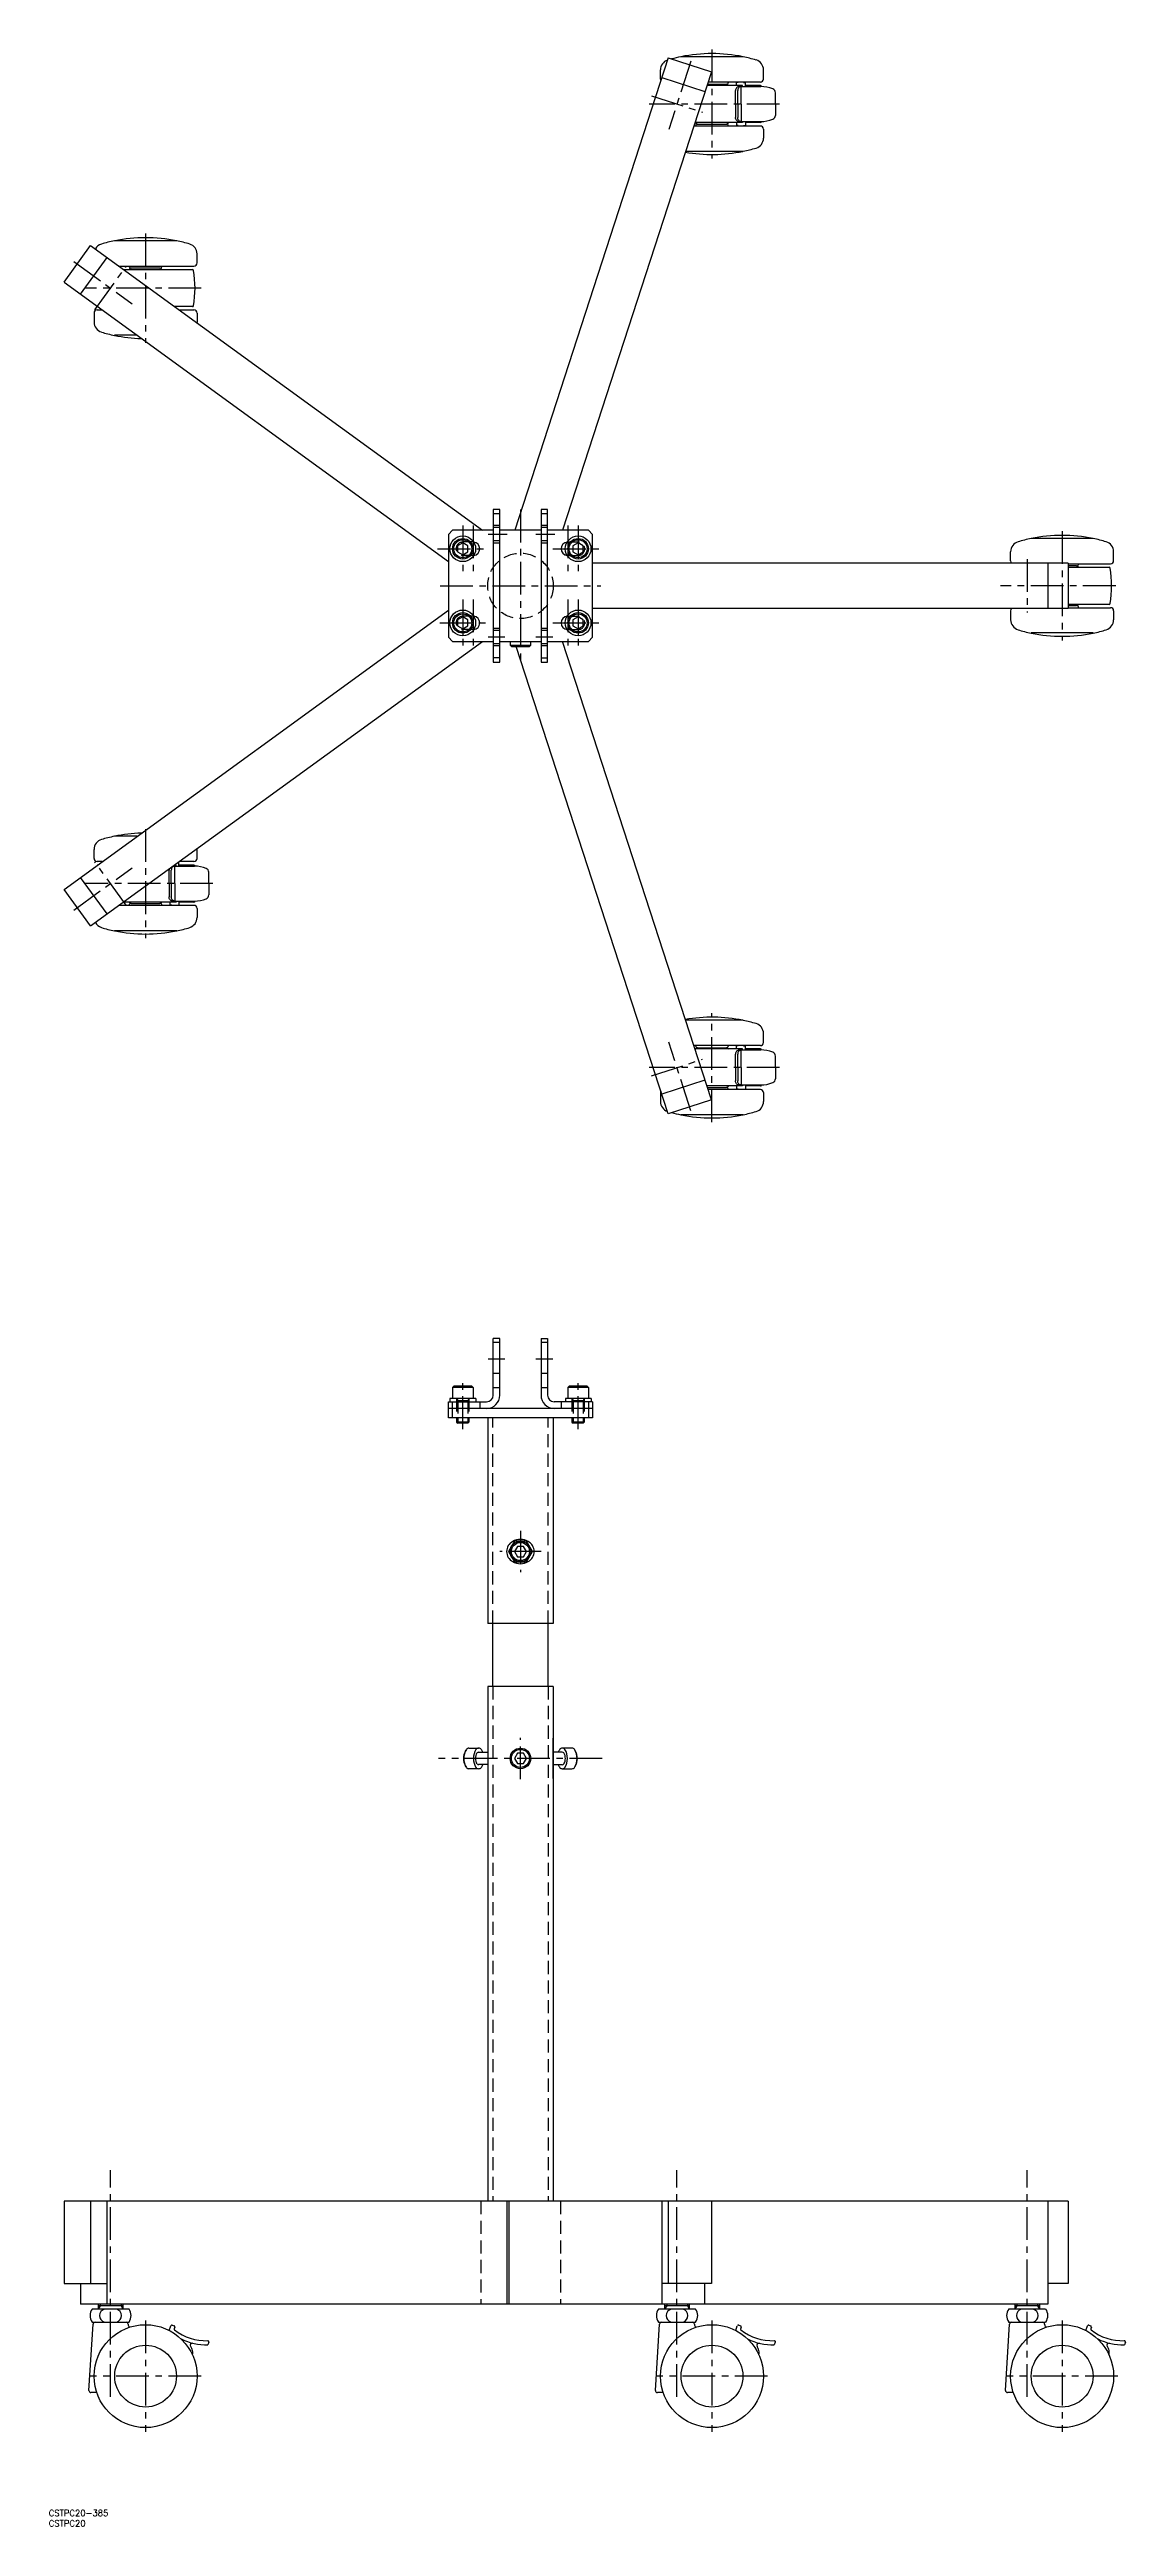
# Model space of a CAD drawing. Extents: x 0 to 1216, y -8 to 1195.
# Drawn here: x 0 to 523, y -8 to 1195 of the extents above; entities that cross this region are included whole.
import ezdxf

# ---------------------------------------------------------------- set-up
doc = ezdxf.new("R2010")
doc.units = 0
doc.header["$LTSCALE"] = 0.5
doc.linetypes.add('CENTER', pattern=[50.8, 31.75, -6.35, 6.35, -6.35])
doc.linetypes.add('DASHED', pattern=[19.05, 12.7, -6.35])
doc.layers.get('0').update_dxf_attribs({"linetype": 'CONTINUOUS'})
doc.layers.add('CENTER', color=1, linetype='CENTER')
doc.styles.get("Standard").update_dxf_attribs({"font": 'txt.shx', "height": 10, "bigfont": 'bigfont.shx'})

# ---------------------------------------------------------------- blocks, each defined once
blk = doc.blocks.new('*U93')
at = {"color": 7, "linetype": 'CONTINUOUS'}
blk.add_text('CSTPC20-385', height=3, dxfattribs=at).set_placement((0, -3))
blk = doc.blocks.new('*U94')
at = {"color": 7, "linetype": 'CONTINUOUS'}
blk.add_text('CSTPC20', height=3, dxfattribs=at).set_placement((0, -8))

msp = doc.modelspace()

# ---------------------------------------------------------------- linework, layer by layer
at = {"color": 7, "linetype": 'CONTINUOUS'}
for p, q in [((337.1, 1191.4), (306.9, 1191.4)), ((307, 1191.4), (307, 1191.5)), ((337, 1191.5), (337, 1191.4)), ((300.8, 1190.9), (226.2, 961.5)), ((321.7, 1184.1), (249.4, 961.5)), ((297, 1180.6), (297, 1185.1)), ((297.7, 1181.4), (318.6, 1174.6)), ((297.7, 1181.4), (318.6, 1174.6)), ((300.8, 1190.9), (321.7, 1184.1)), ((345.5, 1179.1), (320.1, 1179.1)), ((333.9, 1177.5), (333.9, 1179)), ((334.7, 1179), (333.9, 1179)), ((334.7, 1179), (334.7, 1179.1)), ((337.3, 1179), (337.3, 1179.1)), ((337.3, 1179), (338.2, 1179)), ((338.2, 1177), (338.2, 1179)), ((347, 1180.6), (347, 1185.1)), ((336.8, 1177.5), (319.5, 1177.5)), ((319.7, 1178.1), (329, 1178.1)), ((333.4, 1168.5), (333.4, 1175)), ((333.4, 1168.5), (333.4, 1162)), ((334.5, 1168.5), (334.5, 1175)), ((334.5, 1168.5), (334.5, 1162)), ((335.1, 1177), (345.7, 1177)), ((336.2, 1168.5), (336.2, 1177)), ((336.2, 1168.5), (336.2, 1160)), ((336.8, 1177), (336.8, 1177.5)), ((345.5, 1177.5), (338.2, 1177.5)), ((343.4, 1177.5), (343.4, 1177)), ((345.2, 1177), (345.2, 1177.5)), ((352.8, 1168.5), (352.8, 1174)), ((352.8, 1168.5), (352.8, 1163)), ((345.5, 1157.8), (313.1, 1157.8)), ((336.8, 1159.5), (313.7, 1159.5)), ((315, 1158.8), (329, 1158.8)), ((333.9, 1159.5), (333.9, 1158)), ((334.7, 1158), (333.9, 1158)), ((334.7, 1158), (334.7, 1157.8)), ((335.1, 1160), (345.7, 1160)), ((336.8, 1160), (336.8, 1159.5)), ((337.3, 1158), (337.3, 1157.8)), ((337.3, 1158), (338.2, 1158)), ((338.2, 1160), (338.2, 1158)), ((345.5, 1159.5), (338.2, 1159.5)), ((343.4, 1159.5), (343.4, 1160)), ((345.2, 1160), (345.2, 1159.5)), ((347, 1156.3), (347, 1151.9)), ((337.1, 1145.5), (309.1, 1145.5)), ((337, 1145.5), (337, 1145.5)), ((7.4, 1082), (20.3, 1099.8)), ((20.3, 1099.8), (210.6, 961.5)), ((62.1, 1102.1), (31.9, 1102.1)), ((32, 1102.1), (32, 1102.1)), ((62, 1102.1), (62, 1102.1)), ((72, 1091.3), (72, 1095.7)), ((15.4, 1076.1), (28.4, 1093.9)), ((34.1, 1089.8), (70.5, 1089.8)), ((36.3, 1088.1), (69.8, 1088.1)), ((54, 1088.8), (40, 1088.8)), ((7.4, 1082), (194, 946.4)), ((22, 1067), (22, 1062.6)), ((23.7, 1070.1), (23.5, 1070.1)), ((23.5, 1068.5), (25.9, 1068.5)), ((69.8, 1070.1), (61.1, 1070.1)), ((63.4, 1068.5), (70.5, 1068.5)), ((72, 1067), (72, 1062.6)), ((42.9, 1056.2), (31.9, 1056.2)), ((32, 1056.2), (32, 1056.1)), ((215.8, 971.5), (215.8, 897.5)), ((219, 971.5), (215.8, 971.5)), ((219, 969.5), (215.8, 969.5)), ((219, 963.8), (215.8, 963.8)), ((219, 962.8), (215.8, 962.8)), ((219, 897.5), (219, 971.5)), ((239, 971.5), (239, 897.5)), ((242.2, 971.5), (239, 971.5)), ((242.2, 969.5), (239, 969.5)), ((242.2, 963.8), (239, 963.8)), ((242.2, 962.8), (239, 962.8)), ((242.2, 897.5), (242.2, 971.5)), ((196, 961.5), (194, 959.5)), ((194, 959.5), (194, 909.5)), ((215.8, 961.5), (196, 961.5)), ((201, 955.4), (198.5, 954)), ((198.5, 954), (198.5, 951.1)), ((198.5, 951.1), (201, 949.6)), ((203.5, 954), (201, 955.4)), ((201, 949.6), (203.5, 951.1)), ((203.5, 951.1), (203.5, 954)), ((219, 956.3), (215.8, 956.3)), ((219, 955.3), (215.8, 955.3)), ((239, 961.5), (219, 961.5)), ((242.2, 956.3), (239, 956.3)), ((242.2, 955.3), (239, 955.3)), ((262, 961.5), (242.2, 961.5)), ((257, 955.4), (254.5, 954)), ((254.5, 954), (254.5, 951.1)), ((254.5, 951.1), (257, 949.6)), ((259.5, 954), (257, 955.4)), ((257, 949.6), (259.5, 951.1)), ((259.5, 951.1), (259.5, 954)), ((262, 961.5), (264, 959.5)), ((264, 909.5), (264, 959.5)), ((467, 946.7), (467, 951.1)), ((507.1, 957.5), (476.9, 957.5)), ((477, 957.5), (477, 957.5)), ((507, 957.5), (507, 957.5)), ((517, 946.7), (517, 951.1)), ((495, 945.5), (264, 945.5)), ((485, 945.5), (485, 923.5)), ((485, 945.5), (485, 923.5)), ((485, 945.5), (485, 923.5)), ((495, 945.5), (495, 923.5)), ((495, 945.2), (515.5, 945.2)), ((499, 944.2), (495, 944.2)), ((495, 943.5), (514.8, 943.5)), ((7.4, 787.1), (194, 922.7)), ((201, 919.4), (198.5, 918)), ((198.5, 918), (198.5, 915.1)), ((198.5, 915.1), (201, 913.6)), ((203.5, 918), (201, 919.4)), ((201, 913.6), (203.5, 915.1)), ((203.5, 915.1), (203.5, 918)), ((257, 919.4), (254.5, 918)), ((254.5, 918), (254.5, 915.1)), ((254.5, 915.1), (257, 913.6)), ((259.5, 918), (257, 919.4)), ((257, 913.6), (259.5, 915.1)), ((259.5, 915.1), (259.5, 918)), ((495, 923.5), (264, 923.5)), ((467, 922.4), (467, 918)), ((514.8, 925.5), (495, 925.5)), ((495, 924.9), (499, 924.9)), ((495, 923.9), (515.5, 923.9)), ((517, 922.4), (517, 918)), ((20.3, 769.3), (210.6, 907.5)), ((194, 909.5), (196, 907.5)), ((196, 907.5), (215.8, 907.5)), ((219, 913.8), (215.8, 913.8)), ((219, 912.8), (215.8, 912.8)), ((219, 906.3), (215.8, 906.3)), ((219, 905.3), (215.8, 905.3)), ((219, 907.5), (239, 907.5)), ((224, 907.5), (224, 905.7)), ((224, 905.7), (224.6, 905.1)), ((224, 905.7), (234, 905.7)), ((224.6, 905.1), (233.4, 905.1)), ((300.8, 678.1), (227, 905.1)), ((233.4, 905.1), (234, 905.7)), ((234, 905.7), (234, 907.5)), ((242.2, 913.8), (239, 913.8)), ((242.2, 912.8), (239, 912.8)), ((242.2, 906.3), (239, 906.3)), ((242.2, 905.3), (239, 905.3)), ((242.2, 907.5), (262, 907.5)), ((321.7, 684.9), (249.4, 907.5)), ((264, 909.5), (262, 907.5)), ((507.1, 911.6), (476.9, 911.6)), ((477, 911.6), (477, 911.6)), ((507, 911.6), (507, 911.6)), ((219, 899.5), (215.8, 899.5)), ((215.8, 897.5), (219, 897.5)), ((239, 899.5), (242.2, 899.5)), ((239, 897.5), (242.2, 897.5)), ((22, 802.1), (22, 806.5)), ((42.9, 812.9), (31.9, 812.9)), ((32, 812.9), (32, 812.9)), ((72, 802.1), (72, 806.5)), ((25.9, 800.6), (23.5, 800.6)), ((23.7, 798.9), (23.5, 798.9)), ((58.4, 789.9), (58.4, 796.4)), ((59.5, 789.9), (59.5, 796.4)), ((60.4, 798.4), (70.7, 798.4)), ((61.8, 798.9), (61.1, 798.9)), ((61.2, 789.9), (61.2, 798.4)), ((61.8, 798.4), (61.8, 798.9)), ((63.1, 798.4), (63.1, 800.4)), ((70.5, 798.9), (63.1, 798.9)), ((70.5, 800.6), (63.4, 800.6)), ((68.3, 798.9), (68.3, 798.4)), ((70.1, 798.4), (70.1, 798.9)), ((77.7, 789.9), (77.7, 795.4)), ((20.3, 769.3), (7.4, 787.1)), ((28.4, 775.2), (15.4, 792.9)), ((58.4, 789.9), (58.4, 783.4)), ((59.5, 789.9), (59.5, 783.4)), ((61.2, 789.9), (61.2, 781.4)), ((77.7, 789.9), (77.7, 784.4)), ((70.5, 779.3), (34.1, 779.3)), ((61.8, 780.9), (36.3, 780.9)), ((40, 780.3), (54, 780.3)), ((58.8, 780.9), (58.8, 779.4)), ((59.7, 779.4), (58.8, 779.4)), ((59.7, 779.4), (59.7, 779.3)), ((60, 781.4), (70.7, 781.4)), ((61.8, 781.4), (61.8, 780.9)), ((62.3, 779.4), (62.3, 779.3)), ((62.3, 779.4), (63.1, 779.4)), ((63.1, 781.4), (63.1, 779.4)), ((70.5, 780.9), (63.1, 780.9)), ((68.3, 780.9), (68.3, 781.4)), ((70.1, 781.4), (70.1, 780.9)), ((72, 777.8), (72, 773.4)), ((62.1, 767), (31.9, 767)), ((32, 767), (32, 767)), ((62, 767), (62, 767)), ((337.1, 723.5), (309.1, 723.5)), ((337, 723.5), (337, 723.5)), ((345.5, 711.2), (313.1, 711.2)), ((315, 710.2), (329, 710.2)), ((334.7, 711.1), (333.9, 711.1)), ((333.9, 709.6), (333.9, 711.1)), ((334.7, 711.1), (334.7, 711.2)), ((337.3, 711.1), (337.3, 711.2)), ((337.3, 711.1), (338.2, 711.1)), ((338.2, 709.1), (338.2, 711.1)), ((347, 712.7), (347, 717.1)), ((336.8, 709.6), (313.7, 709.6)), ((333.4, 700.6), (333.4, 707.1)), ((333.4, 700.6), (333.4, 694.1)), ((334.5, 700.6), (334.5, 707.1)), ((334.5, 700.6), (334.5, 694.1)), ((335.1, 709.1), (345.7, 709.1)), ((336.2, 700.6), (336.2, 709.1)), ((336.2, 700.6), (336.2, 692.1)), ((336.8, 709.1), (336.8, 709.6)), ((345.5, 709.6), (338.2, 709.6)), ((343.4, 709.6), (343.4, 709.1)), ((345.2, 709.1), (345.2, 709.6)), ((352.8, 700.6), (352.8, 706.1)), ((352.8, 700.6), (352.8, 695.1)), ((297, 688.4), (297, 684)), ((318.6, 694.5), (297.7, 687.7)), ((336.8, 691.6), (319.5, 691.6)), ((319.7, 690.9), (329, 690.9)), ((345.5, 689.9), (320.1, 689.9)), ((333.9, 691.6), (333.9, 690.1)), ((334.7, 690.1), (333.9, 690.1)), ((334.7, 690.1), (334.7, 689.9)), ((335.1, 692.1), (345.7, 692.1)), ((336.8, 692.1), (336.8, 691.6)), ((337.3, 690.1), (337.3, 689.9)), ((337.3, 690.1), (338.2, 690.1)), ((338.2, 692.1), (338.2, 690.1)), ((345.5, 691.6), (338.2, 691.6)), ((343.4, 691.6), (343.4, 692.1)), ((345.2, 692.1), (345.2, 691.6)), ((347, 688.4), (347, 684)), ((321.7, 684.9), (300.8, 678.1)), ((337.1, 677.6), (306.9, 677.6)), ((307, 677.6), (307, 677.6)), ((337, 677.6), (337, 677.6)), ((215.8, 541.4), (215.8, 569)), ((219, 569), (215.8, 569)), ((219, 567), (215.8, 567)), ((219, 541.4), (219, 569)), ((239, 569), (242.2, 569)), ((239, 569), (239, 541.4)), ((242.2, 567), (239, 567)), ((242.2, 569), (242.2, 541.4)), ((196.6, 545.8), (196, 545.2)), ((196, 545.2), (196, 539.8)), ((206, 545.2), (196, 545.2)), ((205.4, 545.8), (196.6, 545.8)), ((205.4, 545.8), (206, 545.2)), ((206, 545.2), (206, 539.8)), ((219, 552), (215.8, 552)), ((219, 545), (215.8, 545)), ((242.2, 552), (239, 552)), ((242.2, 545), (239, 545)), ((252.6, 545.8), (252, 545.2)), ((252, 545.2), (252, 539.8)), ((262, 545.2), (252, 545.2)), ((261.4, 545.8), (252.6, 545.8)), ((261.4, 545.8), (262, 545.2)), ((262, 545.2), (262, 539.8)), ((194, 530.5), (194, 538.2)), ((194, 538.2), (212.6, 538.2)), ((264, 535), (194, 535)), ((264, 530.5), (194, 530.5)), ((207.3, 539.8), (194.8, 539.8)), ((194.8, 539.8), (194.8, 538.2)), ((196, 530.5), (196, 538.2)), ((198, 530.5), (198, 528.3)), ((204, 530.5), (204, 528.3)), ((207.3, 539.8), (207.3, 538.2)), ((213.1, 530.5), (213.1, 430.5)), ((244.9, 530.5), (244.9, 430.5)), ((264, 538.2), (245.4, 538.2)), ((263.3, 539.8), (250.8, 539.8)), ((250.8, 539.8), (250.8, 538.2)), ((254, 530.5), (254, 528.3)), ((260, 530.5), (260, 528.3)), ((262, 538.2), (262, 530.5)), ((263.3, 539.8), (263.3, 538.2)), ((264, 538.2), (264, 530.5)), ((204, 528.3), (198, 528.3)), ((198, 528.3), (198.6, 527.8)), ((203.5, 527.8), (198.6, 527.8)), ((203.5, 527.8), (204, 528.3)), ((260, 528.3), (254, 528.3)), ((254, 528.3), (254.6, 527.8)), ((259.5, 527.8), (254.6, 527.8)), ((259.5, 527.8), (260, 528.3)), ((226.1, 470.5), (223.2, 465.5)), ((231.9, 470.5), (226.1, 470.5)), ((234.8, 465.5), (231.9, 470.5)), ((223.2, 465.5), (226.1, 460.5)), ((227.6, 468), (226.1, 465.5)), ((226.1, 465.5), (227.6, 463)), ((226.1, 460.5), (231.9, 460.5)), ((230.5, 468), (227.6, 468)), ((227.6, 463), (230.5, 463)), ((231.9, 465.5), (230.5, 468)), ((230.5, 463), (231.9, 465.5)), ((231.9, 460.5), (234.8, 465.5)), ((244.9, 430.5), (213.1, 430.5)), ((215.6, 400), (215.6, 430.5)), ((242.5, 400), (242.5, 430.5)), ((213.1, 400), (213.1, 150)), ((244.9, 400), (213.1, 400)), ((244.9, 400), (244.9, 150)), ((244.9, 355.2), (244.9, 374.8)), ((204, 370), (208.6, 370)), ((208.7, 368), (213.1, 368)), ((213.1, 362), (208.7, 362)), ((227.6, 367.5), (226.1, 365)), ((226.1, 365), (227.6, 362.5)), ((230.5, 367.5), (227.6, 367.5)), ((227.6, 362.5), (230.5, 362.5)), ((231.9, 365), (230.5, 367.5)), ((230.5, 362.5), (231.9, 365)), ((249.3, 368), (244.9, 368)), ((244.9, 362), (249.3, 362)), ((254, 370), (249.4, 370)), ((208.6, 360), (204, 360)), ((249.4, 360), (254, 360)), ((7.4, 150), (7.4, 110)), ((495, 150), (7.4, 150)), ((20.3, 150), (20.3, 110)), ((28.4, 100), (28.4, 150)), ((222.6, 100), (222.6, 150)), ((223.5, 100), (223.5, 150)), ((297.7, 150), (297.7, 100)), ((300.8, 150), (300.8, 110)), ((321.7, 150), (321.7, 110)), ((485, 150), (485, 100)), ((495, 150), (495, 110)), ((7.4, 110), (28.4, 110)), ((15.4, 110), (15.4, 100)), ((321.7, 110), (297.7, 110)), ((318.6, 100), (318.6, 110)), ((495, 110), (485, 110)), ((485, 100), (15.4, 100)), ((39, 97.5), (21, 97.5)), ((24, 100), (24, 97.5)), ((36, 99.1), (24, 99.1)), ((36, 100), (36, 97.5)), ((314, 97.5), (296, 97.5)), ((299, 100), (299, 97.5)), ((311, 99.1), (299, 99.1)), ((311, 100), (311, 97.5)), ((484, 97.5), (466, 97.5)), ((469, 100), (469, 97.5)), ((481, 99.1), (469, 99.1)), ((481, 100), (481, 97.5)), ((19.5, 58.1), (21.5, 90.3)), ((21, 91.2), (39, 91.2)), ((38.5, 90.2), (38.5, 90.2)), ((58.5, 87.2), (59.3, 89.5)), ((59.9, 89.8), (60.9, 89.4)), ((61.2, 88.8), (60.9, 88)), ((294.5, 58.1), (296.5, 90.3)), ((296, 91.2), (314, 91.2)), ((313.5, 90.2), (313.5, 90.2)), ((333.5, 87.2), (334.3, 89.5)), ((335, 89.8), (335.9, 89.4)), ((336.2, 88.8), (335.9, 88)), ((464.5, 58.1), (466.5, 90.3)), ((466, 91.2), (484, 91.2)), ((483.5, 90.2), (483.5, 90.2)), ((503.5, 87.2), (504.3, 89.5)), ((504.9, 89.8), (505.9, 89.4)), ((506.2, 88.8), (505.9, 88)), ((77.7, 81.5), (77.2, 80.2)), ((352.7, 81.5), (352.2, 80.2)), ((522.7, 81.5), (522.2, 80.2)), ((23.3, 57), (20.5, 57)), ((298.4, 57), (295.5, 57)), ((468.3, 57), (465.5, 57))]:
    msp.add_line(p, q, dxfattribs=at)
at = {"color": 3, "linetype": 'DASHED'}
for p, q in [((206, 955.8), (201, 955.8)), ((252, 955.8), (257, 955.8)), ((206, 949.3), (201, 949.3)), ((252, 949.3), (257, 949.3)), ((206, 919.8), (201, 919.8)), ((252, 919.8), (257, 919.8)), ((206, 913.3), (201, 913.3)), ((252, 913.3), (257, 913.3)), ((198, 539.8), (198, 530.5)), ((198, 539.8), (198.6, 538.9)), ((198, 538.9), (204, 538.9)), ((198.6, 538.9), (198.6, 530.5)), ((204, 539.8), (203.5, 538.9)), ((203.5, 538.9), (203.5, 530.5)), ((204, 539.8), (204, 530.5)), ((209.3, 538.2), (209.3, 535)), ((215.6, 430.5), (215.6, 530.5)), ((242.5, 430.5), (242.5, 530.5)), ((248.8, 538.2), (248.8, 535)), ((254, 539.8), (254, 530.5)), ((254, 539.8), (254.6, 538.9)), ((254, 538.9), (260, 538.9)), ((254.6, 538.9), (254.6, 530.5)), ((260, 539.8), (259.5, 538.9)), ((259.5, 538.9), (259.5, 530.5)), ((260, 539.8), (260, 530.5)), ((215.6, 400), (215.6, 150)), ((242.5, 400), (242.5, 150)), ((209.7, 150), (209.7, 100)), ((248.4, 150), (248.4, 100))]:
    msp.add_line(p, q, dxfattribs=at)
at = {"color": 3, "linetype": 'CONTINUOUS'}
for p, q in [((198.6, 530.5), (198.6, 527.8)), ((203.5, 530.5), (203.5, 527.8)), ((254.6, 530.5), (254.6, 527.8)), ((259.5, 530.5), (259.5, 527.8)), ((259.5, 530.5), (259.5, 527.8)), ((24.9, 99.1), (24, 97.5)), ((24.9, 100), (24.9, 99.1)), ((35.1, 100), (35.1, 99.1)), ((35.1, 99.1), (36, 97.5)), ((300, 99.1), (299, 97.5)), ((300, 100), (300, 99.1)), ((310.1, 100), (310.1, 99.1)), ((310.1, 99.1), (311, 97.5)), ((470, 99.1), (469, 97.5)), ((470, 100), (470, 99.1)), ((480.1, 100), (480.1, 99.1)), ((480.1, 99.1), (481, 97.5))]:
    msp.add_line(p, q, dxfattribs=at)
at = {"color": 7, "linetype": 'CONTINUOUS'}
for points in [[(335.1, 1177, 0.11764), (334.5, 1176.8, 0.10447), (333.9, 1176.4, 0.090013), (333.6, 1175.8, 0.081916), (333.4, 1175, 0.081916)], [(336.1, 1177, 0.11764), (335.5, 1176.8, 0.10447), (335, 1176.4, 0.090013), (334.6, 1175.8, 0.081916), (334.5, 1175, 0.081916)], [(335.1, 1160, -0.11764), (334.5, 1160.1, -0.10447), (333.9, 1160.6, -0.090013), (333.6, 1161.2, -0.081916), (333.4, 1162, -0.081916)], [(336.1, 1160, -0.11764), (335.5, 1160.1, -0.10447), (335, 1160.6, -0.090013), (334.6, 1161.2, -0.081916), (334.5, 1162, -0.081916)], [(58.5, 797, 0.06157), (58.4, 796.4)], [(61.1, 798.4, 0.11764), (60.5, 798.3, 0.10447), (59.9, 797.8, 0.090013), (59.6, 797.2, 0.081916), (59.5, 796.4, 0.081916)], [(60, 781.4, -0.11764), (59.4, 781.6, -0.10447), (58.9, 782, -0.090013), (58.5, 782.6, -0.081916), (58.4, 783.4, -0.081916)], [(61.1, 781.4, -0.11764), (60.5, 781.6, -0.10447), (59.9, 782, -0.090013), (59.6, 782.6, -0.081916), (59.5, 783.4, -0.081916)], [(335.1, 709.1, 0.11764), (334.5, 708.9, 0.10447), (333.9, 708.5, 0.090013), (333.6, 707.8, 0.081916), (333.4, 707.1, 0.081916)], [(336.1, 709.1, 0.11764), (335.5, 708.9, 0.10447), (335, 708.5, 0.090013), (334.6, 707.8, 0.081916), (334.5, 707.1, 0.081916)], [(335.1, 692.1, -0.11764), (334.5, 692.2, -0.10447), (333.9, 692.6, -0.090013), (333.6, 693.3, -0.081916), (333.4, 694.1, -0.081916)], [(336.1, 692.1, -0.11764), (335.5, 692.2, -0.10447), (335, 692.6, -0.090013), (334.6, 693.3, -0.081916), (334.5, 694.1, -0.081916)]]:
    msp.add_lwpolyline(points, format="xyb", dxfattribs=at)
for centre, radius in [((201, 952.5), 6.25), ((201, 952.5), 5), ((201, 952.5), 4.4), ((257, 952.5), 6.25), ((257, 952.5), 5), ((257, 952.5), 4.4), ((201, 916.5), 6.25), ((201, 916.5), 5), ((201, 916.5), 4.4), ((257, 916.5), 6.25), ((257, 916.5), 5), ((257, 916.5), 4.4), ((229, 465.5), 5), ((229, 465.5), 4.4), ((229, 365), 5), ((229, 365), 4.4), ((47, 65), 25), ((322, 65), 25), ((492, 65), 25), ((47, 65), 15), ((322, 65), 15), ((492, 65), 15)]:
    msp.add_circle(centre, radius, dxfattribs=at)
at = {"color": 3, "linetype": 'DASHED'}
msp.add_circle((229, 934.5), 15.9, dxfattribs=at)
at = {"color": 7, "linetype": 'CONTINUOUS'}
for centre, radius, start, end in [((322, 1118), 75, 101.6149, 105.1564), ((322, 1118), 75, 78.463, 101.537), ((322, 1118), 75, 73.3985, 78.3851), ((302, 1185.1), 5, 109.2589, 180), ((298.5, 1180.6), 1.5, 180, 206.8423), ((329, 1179.1), 1, 270, 0), ((342, 1185.1), 5, 0, 73.3985), ((345.5, 1180.6), 1.5, 270, 0), ((329, 1177.1), 1, 20.4873, 90), ((345.5, 1177), 0.5, 0, 90), ((345.7, 1162), 15, 67.3656, 90), ((350.8, 1174), 2, 0, 67.3656), ((315, 1157.8), 1, 90, 180), ((315, 1159.8), 1, 200.4873, 270), ((329, 1159.8), 1, 270, 339.5127), ((329, 1157.8), 1, 0, 90), ((345.5, 1160), 0.5, 270, 0), ((345.5, 1156.3), 1.5, 0, 90), ((345.7, 1175), 15, 270, 292.6344), ((350.8, 1163), 2, 292.6344, 0), ((322, 1219), 75, 260.0029, 281.537), ((322, 1219), 75, 281.6149, 286.6015), ((342, 1151.9), 5, 286.6015, 0), ((27, 1095.7), 5, 106.6015, 151.3575), ((47, 1028.6), 75, 101.6149, 106.6015), ((47, 1028.6), 75, 78.463, 101.537), ((47, 1028.6), 75, 73.3985, 78.3851), ((67, 1095.7), 5, 0, 73.3985), ((40, 1089.8), 1, 180, 270), ((40, 1087.8), 1, 90, 159.5127), ((54, 1089.8), 1, 270, 0), ((54, 1087.8), 1, 20.4873, 90), ((69.8, 1087.6), 0.5, 9.8877, 90), ((21, 1079.1), 50, 350.1123, 9.8877), ((70.5, 1091.3), 1.5, 270, 0), ((23.5, 1067), 1.5, 90, 180), ((27, 1062.6), 5, 180, 253.3985), ((23.5, 1070.6), 0.5, 181.265, 270), ((69.8, 1070.6), 0.5, 270, 350.1123), ((70.5, 1067), 1.5, 0, 90), ((67, 1062.6), 5, 356.0812, 0), ((47, 1129.6), 75, 253.3985, 258.3851), ((47, 1129.6), 75, 258.463, 268.4329), ((206, 952.5), 3.25, 276.1823, 83.8177), ((252, 952.5), 3.25, 96.1819, 263.8181), ((472, 951.1), 5, 106.6015, 180), ((492, 884), 75, 101.6149, 106.6015), ((492, 884), 75, 78.463, 101.537), ((492, 884), 75, 73.3985, 78.3851), ((512, 951.1), 5, 0, 73.3985), ((468.5, 946.7), 1.5, 180, 230.0555), ((499, 945.2), 1, 270, 0), ((499, 943.2), 1, 20.4873, 90), ((514.8, 943), 0.5, 9.8877, 90), ((466, 934.5), 50, 350.1123, 9.8877), ((515.5, 946.7), 1.5, 270, 0), ((206, 916.5), 3.25, 276.1823, 83.8177), ((252, 916.5), 3.25, 96.1823, 263.8177), ((468.5, 922.4), 1.5, 129.9445, 180), ((472, 918), 5, 180, 253.3985), ((499, 925.9), 1, 270, 339.5127), ((499, 923.9), 1, 0, 90), ((512, 918), 5, 286.6015, 0), ((514.8, 926), 0.5, 270, 350.1123), ((515.5, 922.4), 1.5, 0, 90), ((492, 985), 75, 253.3985, 258.3851), ((492, 985), 75, 258.463, 281.537), ((492, 985), 75, 281.6149, 286.6015), ((27, 806.5), 5, 106.6015, 180), ((47, 739.4), 75, 101.6149, 106.6015), ((47, 739.4), 75, 91.5671, 101.537), ((67, 806.5), 5, 0, 3.9188), ((23.5, 802.1), 1.5, 180, 270), ((70.5, 802.1), 1.5, 270, 0), ((70.5, 798.4), 0.5, 0, 90), ((70.7, 783.4), 15, 67.3656, 90), ((75.7, 795.4), 2, 0, 67.3656), ((70.7, 796.4), 15, 270, 292.6344), ((75.7, 784.4), 2, 292.6344, 0), ((27, 773.4), 5, 208.6425, 253.3985), ((40, 779.3), 1, 90, 180), ((40, 781.3), 1, 200.4873, 270), ((54, 781.3), 1, 270, 339.5127), ((54, 779.3), 1, 0, 90), ((67, 773.4), 5, 286.6015, 0), ((70.5, 781.4), 0.5, 270, 0), ((70.5, 777.8), 1.5, 0, 90), ((47, 840.4), 75, 253.3985, 258.3851), ((47, 840.4), 75, 258.463, 281.537), ((47, 840.4), 75, 281.6149, 286.6015), ((322, 650), 75, 78.463, 99.9971), ((322, 650), 75, 73.3985, 78.3851), ((342, 717.1), 5, 0, 73.3985), ((315, 711.2), 1, 180, 270), ((315, 709.2), 1, 90, 159.5127), ((329, 711.2), 1, 270, 0), ((329, 709.2), 1, 20.4873, 90), ((345.5, 712.7), 1.5, 270, 0), ((345.5, 709.1), 0.5, 0, 90), ((345.7, 694.1), 15, 67.3656, 90), ((350.8, 706.1), 2, 0, 67.3656), ((298.5, 688.4), 1.5, 153.1577, 180), ((329, 691.9), 1, 270, 339.5127), ((329, 689.9), 1, 0, 90), ((345.5, 692.1), 0.5, 270, 0), ((345.5, 688.4), 1.5, 0, 90), ((345.7, 707.1), 15, 270, 292.6344), ((350.8, 695.1), 2, 292.6344, 0), ((302, 684), 5, 180, 250.7411), ((322, 751.1), 75, 254.8436, 258.3851), ((322, 751.1), 75, 258.463, 281.537), ((322, 751.1), 75, 281.6149, 286.6015), ((342, 684), 5, 286.6015, 0), ((212.6, 541.4), 6.4, 270, 0), ((212.6, 541.4), 3.2, 270, 0), ((245.4, 541.4), 6.4, 180, 270), ((245.4, 541.4), 3.2, 180, 270), ((227.7, 465.5), 5.41, 116.4678, 243.5322), ((229, 464), 7.35, 59.5267, 120.4733), ((230.3, 465.5), 5.41, 296.4678, 63.5322), ((229, 466.9), 7.32, 239.3643, 300.6357), ((208.7, 365), 7.38, 148.5055, 211.4945), ((209.9, 365), 8.39, 148.5055, 211.4945), ((203.5, 368), 1.41, 132.1122, 142.1031), ((203.5, 362), 1.41, 217.8969, 227.8878), ((204, 368.4), 1.6, 90, 142.1031), ((214.6, 365), 8.42, 148.6801, 211.3199), ((212.5, 365), 5.33, 149.6572, 210.3428), ((208.7, 368.4), 1.6, 38.3104, 142.3243), ((208.7, 366.9), 1.12, 90, 133.6045), ((208.7, 363.1), 1.12, 226.3955, 270), ((202.9, 365), 8.36, 21.0342, 31.7093), ((202.9, 365), 8.36, 328.2907, 338.9658), ((255.2, 365), 8.36, 148.2907, 158.9658), ((255.2, 365), 8.36, 201.0342, 211.7093), ((249.3, 368.4), 1.6, 37.6757, 141.6896), ((249.3, 366.9), 1.12, 46.3955, 90), ((249.3, 363.1), 1.12, 270, 313.6045), ((245.5, 365), 5.33, 329.6572, 30.3428), ((243.4, 365), 8.42, 328.6801, 31.3199), ((254, 368.4), 1.6, 37.8969, 90), ((248.1, 365), 8.39, 328.5055, 31.4945), ((254.5, 368), 1.41, 37.8969, 47.8878), ((254.5, 362), 1.41, 312.1122, 322.1031), ((249.3, 365), 7.38, 328.5055, 31.4945), ((204, 361.6), 1.6, 217.8969, 270), ((208.7, 361.6), 1.6, 217.6757, 321.6896), ((249.3, 361.6), 1.6, 218.3104, 322.3243), ((254, 361.6), 1.6, 270, 322.1031), ((25.5, 94.4), 5.46, 144.7748, 215.2252), ((28, 94.4), 3.3, 107.4974, 252.5026), ((32, 94.4), 3.3, 287.4974, 72.5026), ((34.5, 94.4), 5.46, 324.7748, 35.2252), ((300.5, 94.4), 5.46, 144.7748, 215.2252), ((303.1, 94.4), 3.3, 107.4974, 252.5026), ((307, 94.4), 3.3, 287.4974, 72.5026), ((309.6, 94.4), 5.46, 324.7748, 35.2252), ((470.5, 94.4), 5.46, 144.7748, 215.2252), ((473.1, 94.4), 3.3, 107.4974, 252.5026), ((477, 94.4), 3.3, 287.4974, 72.5026), ((479.6, 94.4), 5.46, 324.7748, 35.2252), ((22.5, 90.2), 1, 90, 176.4458), ((37.5, 90.2), 1, 0, 90), ((40.5, 90.2), 2, 180, 226.405), ((59.8, 89.3), 0.5, 70, 160), ((60.7, 89), 0.5, 340, 70), ((61.4, 87.8), 0.5, 160, 232.1743), ((76.4, 107.2), 25, 232.1743, 271.8729), ((297.5, 90.2), 1, 90, 176.4458), ((312.5, 90.2), 1, 0, 90), ((315.5, 90.2), 2, 180, 226.405), ((334.8, 89.3), 0.5, 70, 160), ((335.7, 89), 0.5, 340, 70), ((336.4, 87.8), 0.5, 160, 232.1743), ((351.4, 107.2), 25, 232.1743, 271.8729), ((467.5, 90.2), 1, 90, 176.4458), ((482.5, 90.2), 1, 0, 90), ((485.5, 90.2), 2, 180, 226.405), ((504.8, 89.3), 0.5, 70, 160), ((505.7, 89), 0.5, 340, 70), ((506.4, 87.8), 0.5, 160, 232.1743), ((521.4, 107.2), 25, 232.1743, 271.8729), ((76.4, 107.2), 27, 243.378, 271.7385), ((69.7, 80), 1, 76.2227, 213.6646), ((63.5, 75.8), 6.5, 20, 33.6646), ((65.4, 76.5), 4.5, 345.9416, 20), ((77.2, 81.7), 0.5, 340, 91.8729), ((351.4, 107.2), 27, 243.378, 271.7385), ((344.8, 80), 1, 76.2227, 213.6646), ((338.5, 75.8), 6.5, 20, 33.6646), ((340.4, 76.5), 4.5, 345.9416, 20), ((352.3, 81.7), 0.5, 340, 91.8729), ((521.4, 107.2), 27, 243.378, 271.7385), ((514.7, 80), 1, 76.2227, 213.6646), ((508.5, 75.8), 6.5, 20, 33.6646), ((510.4, 76.5), 4.5, 345.9416, 20), ((522.2, 81.7), 0.5, 340, 91.8729), ((20.5, 58), 1, 176.45, 270), ((295.5, 58), 1, 176.45, 270), ((465.5, 58), 1, 176.45, 270)]:
    msp.add_arc(centre, radius, start, end, dxfattribs=at)
at = {"color": 3, "linetype": 'DASHED'}
for centre, start, end in [((201, 952.5), 90, 270), ((206, 952.5), 83.8177, 90), ((252, 952.5), 90, 96.1823), ((257, 952.5), 270, 90), ((206, 952.5), 270, 276.1823), ((252, 952.5), 263.8177, 270), ((201, 916.5), 90, 270), ((206, 916.5), 83.8177, 90), ((252, 916.5), 90, 96.1823), ((257, 916.5), 270, 90), ((206, 916.5), 270, 276.1823), ((252, 916.5), 263.8177, 270)]:
    msp.add_arc(centre, 3.25, start, end, dxfattribs=at)
at = {"layer": 'CENTER', "color": 1, "linetype": 'CENTER'}
for p, q in [((322, 1195), (322, 1142)), ((311.8, 1189.4), (301, 1156.1)), ((354.8, 1168.5), (291.5, 1168.5)), ((292.7, 1172.5), (317.4, 1164.5)), ((47, 1105.6), (47, 1052.6)), ((12.2, 1092), (40.5, 1071.5)), ((22.4, 1068.6), (37.6, 1089.6)), ((74, 1079.1), (17.5, 1079.1)), ((201, 963.8), (201, 941.3)), ((206, 963.8), (206, 941.3)), ((229, 971.5), (229, 897.5)), ((252, 963.8), (252, 941.3)), ((257, 963.8), (257, 941.3)), ((188.8, 952.5), (213.3, 952.5)), ((222.5, 959.5), (213.3, 959.5)), ((245.7, 959.5), (236.5, 959.5)), ((244.8, 952.5), (269.3, 952.5)), ((492, 961), (492, 908)), ((475, 947.5), (475, 921.5)), ((190, 934.5), (268, 934.5)), ((201, 927.8), (201, 905.3)), ((206, 927.8), (206, 905.3)), ((252, 927.8), (252, 905.3)), ((257, 927.8), (257, 905.3)), ((518, 934.5), (462, 934.5)), ((189.8, 916.5), (214.3, 916.5)), ((201, 922.8), (201, 910.3)), ((244.8, 916.5), (269.3, 916.5)), ((257, 922.8), (257, 910.3)), ((221.5, 909.5), (213.3, 909.5)), ((244.7, 909.5), (236.5, 909.5)), ((47, 816.4), (47, 763.4)), ((12.2, 777), (40.5, 797.6)), ((37.6, 779.4), (22.4, 800.4)), ((79.7, 789.9), (17.5, 789.9)), ((322, 674.1), (322, 727)), ((311.8, 679.6), (301, 712.9)), ((354.8, 700.6), (291.5, 700.6)), ((292.7, 696.5), (317.4, 704.6)), ((221.5, 559), (213.3, 559)), ((244.7, 559), (236.5, 559)), ((201, 525), (201, 549.1)), ((257, 525), (257, 549.5)), ((229, 475.6), (229, 455.4)), ((239.1, 465.5), (219, 465.5)), ((229, 355), (229, 375)), ((268.7, 365), (189.3, 365)), ((30, 55), (30, 165)), ((305, 55), (305, 165)), ((475, 55), (475, 165)), ((47, 92), (47, 38)), ((322, 92), (322, 38)), ((492, 92), (492, 38)), ((74, 65), (20, 65)), ((349, 65), (295, 65)), ((519, 65), (465, 65))]:
    msp.add_line(p, q, dxfattribs=at)

# ---------------------------------------------------------------- block references
at = {"color": 7, "linetype": 'CONTINUOUS'}
for name in ['*U93', '*U94']:
    msp.add_blockref(name, (0, 0), dxfattribs=at)

doc.saveas('drawing.dxf')
